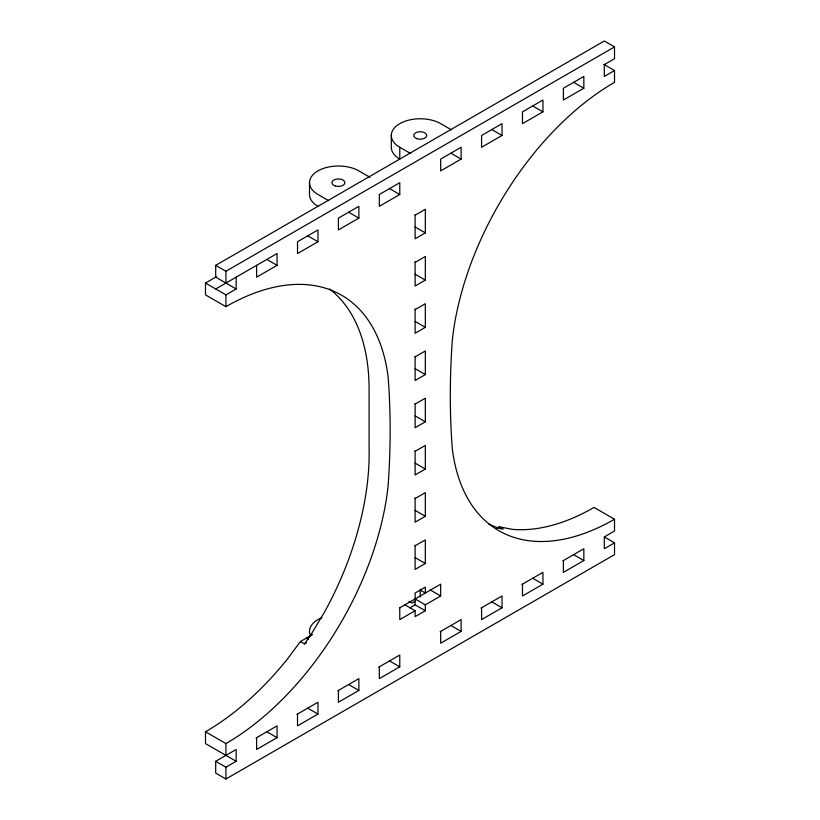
<?xml version="1.0" encoding="UTF-8"?>
<svg xmlns="http://www.w3.org/2000/svg" width="820" height="820" viewBox="0 0 820 820"><rect width="100%" height="100%" fill="white"/><g stroke="black" fill="none" stroke-linecap="round" stroke-linejoin="round"><path stroke-width="1.23" d="M312.481 634.567L300.397 641.547L287.287 659.229A231.383 133.588 -60 0 1 205.482 731.768L205.482 743.576L236.16 761.288L236.16 749.48L215.701 761.288L215.701 773.096L225.93 779L614.518 554.648L614.518 542.84L604.299 536.936L604.299 548.744L614.518 542.84M300.397 641.547L304.486 643.905L310.267 635.848L324.74 611.699A231.486 135.341 -61.9 0 0 369.092 448.376L369.092 389.336A231.383 133.588 -60 0 0 329.496 288.968M236.16 277.16L236.16 288.968L215.701 277.16L215.701 265.352L604.299 41L614.518 46.904L614.518 58.712L604.299 64.616L604.299 76.424L614.518 70.52L614.518 82.328A231.383 133.588 -60 0 0 452.302 340.249A783.838 452.548 -60 0 0 452.302 448.612A231.383 133.588 -60 0 0 614.518 519.224L614.518 531.032L604.299 536.936M225.93 755.384L225.93 743.576A231.383 133.588 -60 0 0 388.147 485.655A783.838 452.548 -60 0 0 388.147 377.292A231.383 133.588 -60 0 0 225.93 306.68L205.482 294.872L205.482 283.064L216.562 276.668M215.701 265.352L225.93 271.256L614.518 46.904M215.701 288.968L277.058 253.544L277.058 265.352L256.609 277.16L256.609 265.352M205.482 283.064L225.93 294.872L236.16 288.968M317.965 241.736L297.516 253.544L297.516 241.736L317.965 229.928L317.965 241.736L307.736 235.832M358.873 218.12L338.414 229.928L338.414 218.12L358.873 206.312L358.873 218.12L348.643 212.216M399.77 194.504L379.322 206.312L379.322 194.504L399.77 182.696L399.77 194.504L389.551 188.6M461.127 159.08L440.678 170.888L440.678 159.08L461.127 147.272L461.127 159.08L450.908 153.176M502.035 135.464L481.586 147.272L481.586 135.464L502.035 123.656L502.035 135.464L491.805 129.56M542.942 111.848L522.483 123.656L522.483 111.848L542.942 100.04L542.942 111.848L532.713 105.944M583.84 88.232L563.391 100.04L563.391 88.232L583.84 76.424L583.84 88.232L573.621 82.328M415.115 215.168L425.334 209.264L425.334 232.88L415.115 238.784L415.115 214.543M415.115 262.4L425.334 256.496L425.334 280.112L415.115 286.016L415.115 261.775M415.115 309.632L425.334 303.728L425.334 327.344L415.115 333.248L415.115 309.007M415.115 356.864L425.334 350.96L425.334 374.576L415.115 380.48L415.115 356.239M415.115 404.096L425.334 398.192L425.334 421.808L415.115 427.712L415.115 403.471M415.115 451.328L425.334 445.424L425.334 469.04L415.115 474.944L415.115 450.703M415.115 498.56L425.334 492.656L425.334 516.272L415.115 522.176L415.115 497.935M415.115 545.792L425.334 539.888L425.334 563.504L415.115 569.408L415.115 545.167M496.264 528.459L499.154 526.788L512.264 529.341A231.383 133.588 -60 0 0 594.069 507.416L614.518 519.224M304.486 643.905L306.413 642.798M399.412 607.999L440.678 584.168L440.678 595.976L425.334 604.832L415.115 598.928M415.361 601.152L412.05 603.059L408.975 601.296M410 607.784L415.115 604.832L425.334 610.736L425.334 604.832M425.334 610.736L415.115 616.64L415.115 610.736L399.77 619.592L399.77 607.784M256.076 737.979L277.058 725.864L277.058 737.672L256.609 749.48L256.609 737.672M296.973 714.364L317.965 702.248L317.965 714.056L297.516 725.864L297.516 714.056M337.881 690.747L358.873 678.632L358.873 690.44L338.414 702.248L338.414 690.44M378.789 667.131L399.77 655.016L399.77 666.824L379.322 678.632L379.322 666.824M440.135 631.707L461.127 619.592L461.127 631.4L440.678 643.208L440.678 631.4M481.043 608.091L502.035 595.976L502.035 607.784L481.586 619.592L481.586 607.784M521.951 584.476L542.942 572.36L542.942 584.168L522.483 595.976L522.483 584.168M562.848 560.87L583.84 548.744L583.84 560.552L563.391 572.36L563.391 560.552M215.701 761.288L225.93 767.192L236.16 761.288M488.587 523.867L498.56 528.244L503.244 529.156L499.154 526.788M603.756 64.308L614.518 70.52M451.441 129.867L440.678 123.656A28.925 16.697 0 0 0 399.77 123.656A28.925 16.697 0 0 0 399.77 147.272L399.77 159.08A28.925 16.697 0 0 1 391.304 147.272L391.304 135.464M399.77 147.272L410.728 153.596M369.83 177.212L358.873 170.888A28.925 16.697 0 0 0 317.965 170.888A28.925 16.697 0 0 0 317.965 194.504L328.728 200.715M415.115 226.976L425.334 232.88M415.115 274.208L425.334 280.112M415.115 321.44L425.334 327.344M266.838 259.448L277.058 265.352M415.115 368.672L425.334 374.576M415.115 415.904L425.334 421.808M415.115 463.136L425.334 469.04M573.621 554.648L583.84 560.552M415.115 510.368L425.334 516.272M532.713 578.264L542.942 584.168M415.115 557.6L425.334 563.504M491.805 601.88L502.035 607.784M430.449 590.072L440.678 595.976M420.229 590.072L425.334 593.024L425.334 587.12L415.115 593.024L415.115 604.832M450.908 625.496L461.127 631.4M404.885 604.832L415.115 610.736M389.551 660.92L399.77 666.824M306.178 638.206L308.217 639.385M348.643 684.536L358.873 690.44M307.736 708.152L317.965 714.056M266.838 731.768L277.058 737.672M205.482 731.768L225.93 743.576M420.229 589.682L420.229 597.103M309.499 182.696L309.499 194.504A28.925 16.697 0 0 0 317.965 206.312M225.93 271.256L225.93 283.064M225.93 294.872L225.93 306.68M225.93 767.192L225.93 779M310.483 635.726A28.925 16.697 0 0 1 321.829 617.716M335.165 185.945A6.509 3.762 0 0 0 344.923 182.696A6.509 3.762 0 0 0 335.165 179.436A6.509 3.762 0 0 0 335.165 185.945M416.97 138.713A6.509 3.762 0 0 0 426.738 135.464A6.509 3.762 0 0 0 416.97 132.204A6.509 3.762 0 0 0 416.97 138.713"/></g></svg>
